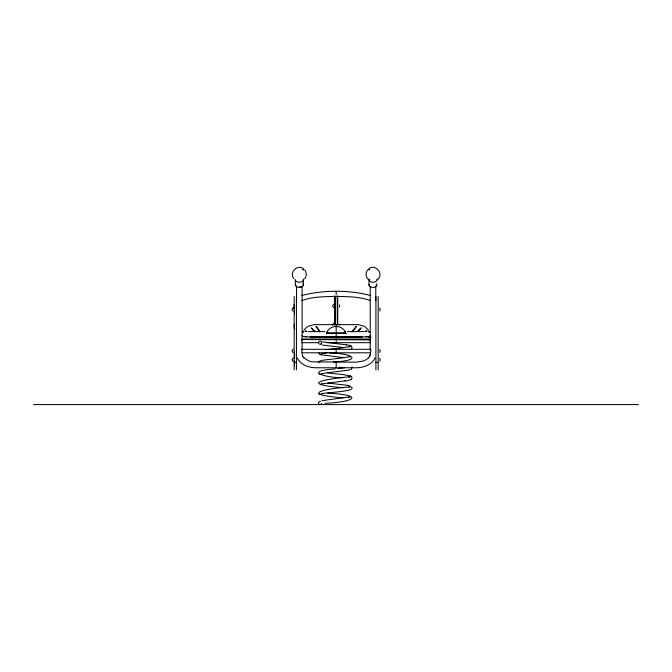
<?xml version="1.0" encoding="UTF-8"?>
<svg xmlns="http://www.w3.org/2000/svg" width="672" height="672" viewBox="0 0 672 672"><rect width="100%" height="100%" fill="white"/><g stroke="black" fill="none" stroke-linecap="round" stroke-linejoin="round"><path stroke-width="1.01" d="M318.57 352.472L319.376 354.119L321.191 354.833M327.256 333.371C331.523 333.228 340.234 333.404 345.853 333.371L345.887 333.539M302.039 340.561L302.106 339.536L370.23 339.889L370.247 340.368A2.789 2.789 0 0 0 370.465 341.065L370.238 340.091M346.055 333.95L345.089 331.666L345.534 332.917L336.176 333.144L326.819 332.917L327.239 331.758M302.098 340.368L302.106 340.091M302.123 349.818L302.123 286.138M318.553 362.737L319.544 361.192L322.98 360.184L344.635 357.638L349.969 356.42L349.264 357.034M332.581 325.172L333.623 323.358M302.602 332.304L303.4 331.682M376.454 283.693A4.015 2.47 0 0 1 374.094 287.33L373.052 287.423A4.015 2.47 0 0 1 368.987 284.987L369.113 279.174M368.987 284.987L369.113 284.348M370.222 353.716L369.734 356.194L369.894 355.681L368.5 357.899L368.802 357.529L366.526 359.486L363.569 360.982L356.303 362.183L312.102 361.838L308.532 360.864L303.551 357.529L303.853 357.899L302.459 355.681L302.618 356.194L302.123 353.716M307.096 331.624L305.55 331.044M303.778 331.624L304.147 331.624M349.138 397.656L349.499 396.934L321.871 400.68M370.23 349.818L370.39 349.364M327.214 331.775L326.29 333.95L326.5 333.371L328.894 333.144M339.494 307.012L339.494 304.928M321.644 383.275L321.241 383.972L345.097 380.839M349.18 347.147L349.768 346.424L342.913 347.794L325.878 349.642M302.072 352.565L301.787 349.306L370.566 349.306L370.843 349.818L370.558 352.8L301.787 352.8M349.18 387.4L349.793 386.694L349.112 386.98C324.5 388.693 298.536 394.321 342.913 397.832M370.717 338.285L370.23 339.62M321.577 393.523L321.082 394.178L321.602 393.901C323.761 392.188 365.728 391.684 347.575 385.333M321.586 373.414L321.09 374.052L326.222 372.884L348.81 370.129L351.49 369.155L352.078 367.088M321.56 353.287L321.065 353.926L327.818 352.54M374.984 358.058C371.75 364.904 363.619 367.66 356.538 367.769L315.815 367.769C308.725 367.66 300.594 364.904 297.36 358.058M367.718 269.774C365.534 272.387 365.534 276.436 367.802 279.006M303.786 330.145L307.6 326.483L313.807 324.643L358.537 324.643L364.753 326.483L368.558 330.145M349.255 377.16L349.608 376.732M304.55 279.006C306.818 276.436 306.81 272.387 304.626 269.774M327.256 331.54C330.868 324.828 341.485 324.828 345.089 331.54M379.655 310.934L380.268 309.456L379.655 307.986M379.655 352.481L380.268 351.002L379.655 349.524M379.655 361.208L380.268 359.73L379.655 358.252M357.974 331.624L361.133 327.886L357.235 331.624M360.545 328.465L357.605 331.624M352.632 331.624L356.353 326.39L352.078 331.523M344.854 380.881C347.533 381.469 355.622 378.487 350.347 375.934M377.32 279.728C384.644 274.562 375.337 262.92 368.693 268.968M367.24 336.395L365.963 336.857M293.126 307.65L292.085 309.456L293.126 311.27M333.623 304.164L332.581 305.97L333.623 307.776M293.126 349.196L292.085 351.002L293.126 352.808M293.126 357.924L292.085 359.73L293.126 361.536M351.17 349.238C354.514 346.492 348.474 344.686 346.29 344.828M350.532 379.722L351.33 379.344M349.213 397.043L349.986 396.682M359.974 336.857L361.309 336.26M301.669 295.52C323.929 289.808 348.415 289.808 370.684 295.52M301.795 300.661C312.354 296.52 324.055 296.797 335.227 296.36M365.131 331.565L366.862 331.044M365.148 331.624L366.19 331.178L365.257 331.624M335.269 368.928C301.778 371.179 326.693 378 342.913 377.689M349.558 376.757C329.456 378.739 294.907 383.586 343.014 387.761M324.937 403.292C352.691 402.217 366.862 395.371 327.818 393.095M344.518 367.718L337.327 368.558M365.971 331.195L366.803 331.044M333.48 361.973C364.35 360.368 351.859 353.144 329.574 353.035M305.491 331.044L306.373 331.22M324.828 331.64L315.89 331.624M334.606 296.453L337.747 296.453M334.606 300.124L335.126 300.124M334.606 301.14L335.126 301.14M294.168 304.525L294.168 308.364M294.168 308.591L294.731 308.591M334.606 310.834L335.126 310.834M334.606 310.968L335.126 310.968M334.606 311.153L335.126 311.153M334.606 311.363L335.126 311.363M334.606 311.59L335.126 311.59M334.606 311.816L335.126 311.816M334.606 312.026L335.126 312.026M334.606 312.203L335.126 312.203M334.606 312.346L335.126 312.346M334.606 312.43L335.126 312.438M334.606 312.673L335.126 312.547M334.606 312.799L335.126 312.799M334.606 312.942L335.126 312.942M334.606 313.093L335.126 313.093M334.606 313.261L335.126 313.261M334.606 313.438L335.126 313.438M334.606 313.622L335.126 313.622M334.606 313.807L335.126 313.807M334.606 314.009L335.126 314.009M334.606 314.404L335.126 314.404M334.606 314.614L335.126 314.614M334.606 314.84L335.126 314.84M334.606 315.067L335.126 315.067M334.606 315.277L335.126 315.277M334.606 315.454L335.126 315.454M334.606 319.603L335.126 319.603M334.606 321.023L335.126 321.023M334.606 322.997L335.126 322.997M334.606 323.383L335.126 323.383M294.168 324.29L294.521 329.557M308.44 331.624L313.236 331.624M356.454 331.624L347.516 331.64M359.117 331.624L363.905 331.624M368.206 331.624L368.6 331.624M343.459 333.144L345.484 333.144M331.027 333.371L341.326 333.371M309.952 337.109L335.219 337.109M337.218 337.126L337.747 337.126M338.092 337.109L362.393 337.109M368.29 337.109L371.07 337.109M335.051 337.21L337.319 337.21M301.988 339.024L370.364 339.024M301.762 342.678L317.89 342.678M326.71 342.678L370.591 342.678M294.168 362.326L296.436 362.326M375.908 362.326L377.832 362.468M33.6 404.586L638.4 404.586M337.117 296.36C348.289 296.797 359.999 296.52 370.558 300.661M306.382 336.857L305.164 336.437M339.36 367.206L343.014 367.634M343.031 347.5L321.871 344.946M342.922 357.563L320.83 354.74M327.818 372.968L343.358 374.606L350.725 376.06M327.919 383.048L347.894 385.392M346.576 344.879L322.644 341.905M311.044 336.26L312.371 336.857M350.515 345.769L351.313 346.147M369.23 331.808L369.751 332.304M315.118 331.624L311.22 327.886L314.37 331.624M314.748 331.624L311.8 328.465M303.66 268.968C297.595 263.441 288.439 272.975 294.059 278.922M320.275 331.523L316 326.39L319.712 331.624M318.881 393.918L319.385 394.405M318.881 373.758L319.385 374.245M339.494 324.122L339.772 325.172M370.314 340.561L370.23 339.889M295.478 284.281A4.015 2.47 0 0 0 298.259 287.33L299.292 287.423A4.015 2.47 0 0 0 303.358 284.987L303.24 284.348A4.015 2.47 0 0 0 302.845 283.752M378.176 296.512L378.176 369.911M375.908 296.512L375.908 369.911M375.782 285.81L375.782 300.594M370.457 352.775L370.457 354.799M370.222 286.138L370.222 349.717M337.747 296.075L337.747 324.937M337.747 336.269L337.747 337.537M337.218 296.453L337.319 324.694M336.176 291.463L336.176 294.882M336.176 325.114L336.176 331.565M336.176 332.917L336.176 336.857M336.176 338.932L336.176 339.889M336.176 341.065L336.176 342.678M336.176 349.306L336.176 352.8M336.176 362.183L336.176 367.769M335.126 296.453L335.126 324.61M335.051 296.537L335.051 324.694M334.606 296.075L334.606 324.937M334.606 336.269L334.606 337.537M303.358 284.987L303.358 279.812A4.015 2.47 0 0 1 299.292 282.24A4.015 2.47 0 0 1 295.327 279.745L295.327 284.92M296.562 285.81L296.562 300.594M296.436 296.512L296.436 369.911M294.521 310.321L294.521 314.177M294.521 352.069L294.521 358.268M294.521 360.998L294.521 365.677M294.168 296.512L294.168 369.911M300.502 286.558A2.789 1.764 0 0 1 299.804 286.692M301.997 335.496A3.578 3.553 -90 0 0 304.819 336.848L367.534 336.857A3.578 3.553 -90 0 0 370.348 335.496M313.9 336.344A11.222 1.462 -90 0 1 313.748 336.731M302.803 332.304A1.747 1.688 -90 0 1 303.5 331.758M303.517 279.25A3.234 2.545 1.2 0 0 303.416 279.527A3.251 2.545 -10.9 0 1 303.509 279.208M370.457 340.679A2.797 1.882 0 0 1 370.247 340.2M358.604 336.731A11.222 1.462 90 0 1 358.453 336.344M369.23 331.985A1.747 1.688 -90 0 1 369.541 332.304M376.866 279.107A4.015 2.47 0 0 1 373.582 282.215A4.015 2.47 0 0 1 368.987 279.812A3.234 2.545 -1.2 0 0 368.827 279.25M368.836 279.208A3.251 2.545 10.9 0 1 368.995 279.779M321.628 403.418A1.562 1.554 46.5 0 1 319.738 404.527A1.562 1.554 46.5 0 1 318.612 402.629A1.562 1.554 46.5 0 1 320.502 401.512M368.995 269.892L369.508 269.606L368.995 269.892M349.978 376.564L349.205 376.925L349.978 376.564M303.358 269.892L302.845 269.615L303.358 269.892M320.51 344.114A1.562 1.554 -46.5 0 0 321.233 341.51A1.562 1.554 -46.5 0 0 318.62 342.208A1.562 1.554 -46.5 0 0 320.51 344.114"/></g></svg>
